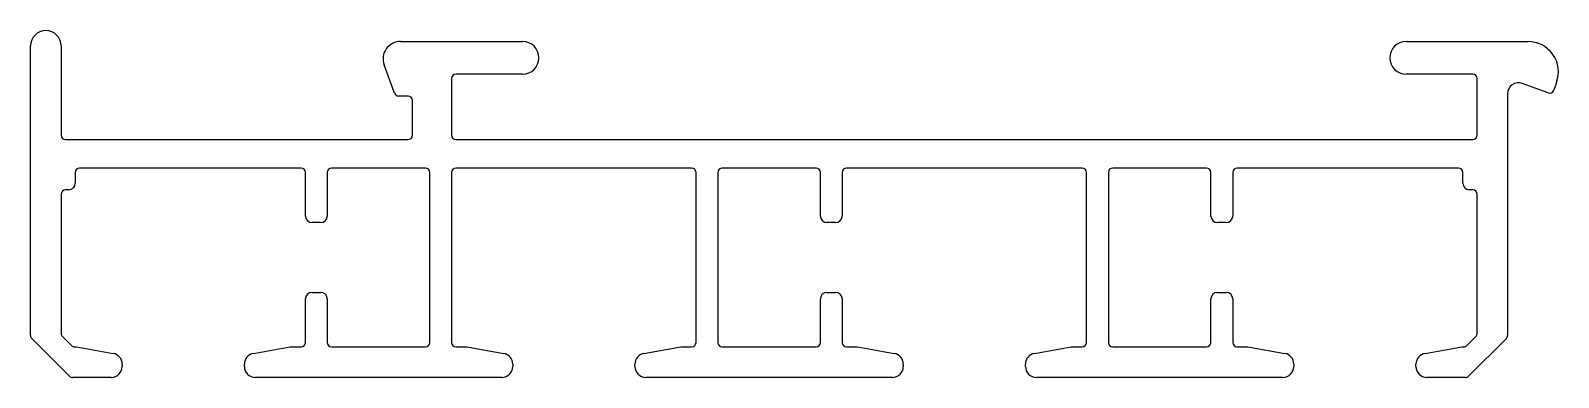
# Model space of a CAD drawing. Extents: x 628.3 to 698.3, y 565.2 to 581.1.
import ezdxf

# ---------------------------------------------------------------- set-up
doc = ezdxf.new("R2010")
doc.units = 0
doc.layers.add('KOERPERKANTE', color=1, linetype='CONTINUOUS')

msp = doc.modelspace()

# ---------------------------------------------------------------- linework, layer by layer
at = {"layer": 'KOERPERKANTE', "color": 0}
for p, q in [((645.27, 580.622), (650.861, 580.622)), ((691.361, 580.622), (696.94, 580.622)), ((628.311, 567.152), (628.311, 580.422)), ((629.711, 580.422), (629.711, 576.322)), ((644.989, 578.254), (644.518, 579.549)), ((647.611, 578.922), (647.611, 576.322)), ((650.861, 579.122), (647.811, 579.122)), ((694.411, 579.122), (691.361, 579.122)), ((694.611, 576.322), (694.611, 578.922)), ((697.869, 578.265), (696.682, 578.697)), ((698.256, 578.743), (698.125, 578.385)), ((645.611, 578.122), (645.177, 578.122)), ((645.811, 576.322), (645.811, 577.922)), ((696.011, 578.227), (696.011, 567.152)), ((629.911, 576.122), (645.611, 576.122)), ((647.811, 576.122), (694.411, 576.122)), ((630.361, 574.622), (630.361, 574.122)), ((640.711, 574.822), (630.561, 574.822)), ((640.911, 572.622), (640.911, 574.622)), ((641.911, 574.622), (641.911, 572.622)), ((646.411, 574.822), (642.111, 574.822)), ((646.611, 566.822), (646.611, 574.622)), ((647.611, 574.622), (647.611, 566.822)), ((658.611, 574.822), (647.811, 574.822)), ((658.811, 566.822), (658.811, 574.622)), ((659.811, 574.622), (659.811, 566.822)), ((664.311, 574.822), (660.011, 574.822)), ((664.511, 572.622), (664.511, 574.622)), ((665.511, 574.622), (665.511, 572.622)), ((676.511, 574.822), (665.711, 574.822)), ((676.711, 566.822), (676.711, 574.622)), ((677.711, 574.622), (677.711, 566.822)), ((682.211, 574.822), (677.911, 574.822)), ((682.411, 572.622), (682.411, 574.622)), ((683.411, 574.622), (683.411, 572.622)), ((693.761, 574.822), (683.611, 574.822)), ((693.961, 574.122), (693.961, 574.622)), ((629.711, 573.622), (629.711, 567.236)), ((630.061, 573.822), (629.911, 573.822)), ((694.411, 573.822), (694.261, 573.822)), ((694.611, 567.236), (694.611, 573.622)), ((641.611, 572.322), (641.211, 572.322)), ((665.211, 572.322), (664.811, 572.322)), ((683.111, 572.322), (682.711, 572.322)), ((640.911, 566.822), (640.911, 568.822)), ((641.211, 569.122), (641.611, 569.122)), ((641.911, 568.822), (641.911, 566.822)), ((664.511, 566.822), (664.511, 568.822)), ((664.811, 569.122), (665.211, 569.122)), ((665.511, 568.822), (665.511, 566.822)), ((682.411, 566.822), (682.411, 568.822)), ((682.711, 569.122), (683.111, 569.122)), ((683.411, 568.822), (683.411, 566.822)), ((630.099, 565.281), (628.37, 567.01)), ((629.77, 567.095), (630.184, 566.681)), ((630.325, 566.622), (630.411, 566.622)), ((630.411, 566.622), (632.098, 566.325)), ((638.524, 566.325), (640.211, 566.622)), ((640.211, 566.622), (640.711, 566.622)), ((642.111, 566.622), (646.411, 566.622)), ((647.811, 566.622), (648.311, 566.622)), ((648.311, 566.622), (649.998, 566.325)), ((656.424, 566.325), (658.111, 566.622)), ((658.111, 566.622), (658.611, 566.622)), ((660.011, 566.622), (664.311, 566.622)), ((665.711, 566.622), (666.211, 566.622)), ((666.211, 566.622), (667.898, 566.325)), ((674.324, 566.325), (676.011, 566.622)), ((676.011, 566.622), (676.511, 566.622)), ((677.911, 566.622), (682.211, 566.622)), ((683.611, 566.622), (684.111, 566.622)), ((684.111, 566.622), (685.798, 566.325)), ((692.224, 566.325), (693.911, 566.622)), ((693.911, 566.622), (693.997, 566.622)), ((694.138, 566.681), (694.553, 567.095)), ((695.953, 567.01), (694.223, 565.281)), ((632.011, 565.222), (630.24, 565.222)), ((632.511, 565.832), (632.511, 565.722)), ((638.111, 565.722), (638.111, 565.832)), ((649.911, 565.222), (638.611, 565.222)), ((650.411, 565.832), (650.411, 565.722)), ((656.011, 565.722), (656.011, 565.832)), ((667.811, 565.222), (656.511, 565.222)), ((668.311, 565.832), (668.311, 565.722)), ((673.911, 565.722), (673.911, 565.832)), ((685.711, 565.222), (674.411, 565.222)), ((686.211, 565.832), (686.211, 565.722)), ((691.811, 565.722), (691.811, 565.832)), ((694.082, 565.222), (692.311, 565.222))]:
    msp.add_line(p, q, dxfattribs=at)
for centre, radius, start, end in [((629.011, 580.422), 0.7, 90, 180), ((629.011, 580.422), 0.7, 0, 90), ((645.27, 579.822), 0.8, 90, 200), ((650.861, 579.872), 0.75, 270, 90), ((691.361, 579.872), 0.75, 90, 270), ((696.94, 579.222), 1.4, 340, 90), ((647.811, 578.922), 0.2, 90, 180), ((694.411, 578.922), 0.2, 0, 90), ((696.511, 578.227), 0.5, 70, 180), ((645.177, 578.322), 0.2, 200, 270), ((645.611, 577.922), 0.2, 0, 90), ((697.937, 578.453), 0.2, 250, 340), ((629.911, 576.322), 0.2, 180, 270), ((645.611, 576.322), 0.2, 270, 0), ((647.811, 576.322), 0.2, 180, 270), ((694.411, 576.322), 0.2, 270, 360), ((630.561, 574.622), 0.2, 90, 180), ((640.711, 574.622), 0.2, 0, 90), ((642.111, 574.622), 0.2, 90, 180), ((646.411, 574.622), 0.2, 0, 90), ((647.811, 574.622), 0.2, 90, 180), ((658.611, 574.622), 0.2, 0, 90), ((660.011, 574.622), 0.2, 90, 180), ((664.311, 574.622), 0.2, 0, 90), ((665.711, 574.622), 0.2, 90, 180), ((676.511, 574.622), 0.2, 0, 90), ((677.911, 574.622), 0.2, 90, 180), ((682.211, 574.622), 0.2, 0, 90), ((683.611, 574.622), 0.2, 90, 180), ((693.761, 574.622), 0.2, 0, 90), ((629.911, 573.622), 0.2, 90, 180), ((630.061, 574.122), 0.3, 270, 0), ((694.261, 574.122), 0.3, 180, 270), ((694.411, 573.622), 0.2, 0, 90), ((641.211, 572.622), 0.3, 180, 270), ((641.611, 572.622), 0.3, 270, 0), ((664.811, 572.622), 0.3, 180, 270), ((665.211, 572.622), 0.3, 270, 0), ((682.711, 572.622), 0.3, 180, 270), ((683.111, 572.622), 0.3, 270, 0), ((641.211, 568.822), 0.3, 90, 180), ((641.611, 568.822), 0.3, 0, 90), ((664.811, 568.822), 0.3, 90, 180), ((665.211, 568.822), 0.3, 0, 90), ((682.711, 568.822), 0.3, 90, 180), ((683.111, 568.822), 0.3, 360, 90), ((629.911, 567.236), 0.2, 180, 225), ((694.411, 567.236), 0.2, 315, 0), ((628.511, 567.152), 0.2, 180, 225), ((630.325, 566.822), 0.2, 225, 270), ((640.711, 566.822), 0.2, 270, 0), ((642.111, 566.822), 0.2, 180, 270), ((646.411, 566.822), 0.2, 270, 0), ((647.811, 566.822), 0.2, 180, 270), ((658.611, 566.822), 0.2, 270, 0), ((660.011, 566.822), 0.2, 180, 270), ((664.311, 566.822), 0.2, 270, 0), ((665.711, 566.822), 0.2, 180, 270), ((676.511, 566.822), 0.2, 270, 0), ((677.911, 566.822), 0.2, 180, 270), ((682.211, 566.822), 0.2, 270, 360), ((683.611, 566.822), 0.2, 180, 270), ((693.997, 566.822), 0.2, 270, 315), ((695.811, 567.152), 0.2, 315, 360), ((632.011, 565.832), 0.5, 0, 80), ((638.611, 565.832), 0.5, 100, 180), ((649.911, 565.832), 0.5, 0, 80), ((656.511, 565.832), 0.5, 100, 180), ((667.811, 565.832), 0.5, 0, 80), ((674.411, 565.832), 0.5, 100, 180), ((685.711, 565.832), 0.5, 0, 80), ((692.311, 565.832), 0.5, 100, 180), ((630.24, 565.422), 0.2, 225, 270), ((632.011, 565.722), 0.5, 270, 0), ((638.611, 565.722), 0.5, 180, 270), ((649.911, 565.722), 0.5, 270, 360), ((656.511, 565.722), 0.5, 180, 270), ((667.811, 565.722), 0.5, 270, 360), ((674.411, 565.722), 0.5, 180, 270), ((685.711, 565.722), 0.5, 270, 360), ((692.311, 565.722), 0.5, 180, 270), ((694.082, 565.422), 0.2, 270, 315)]:
    msp.add_arc(centre, radius, start, end, dxfattribs=at)

doc.saveas('drawing.dxf')
